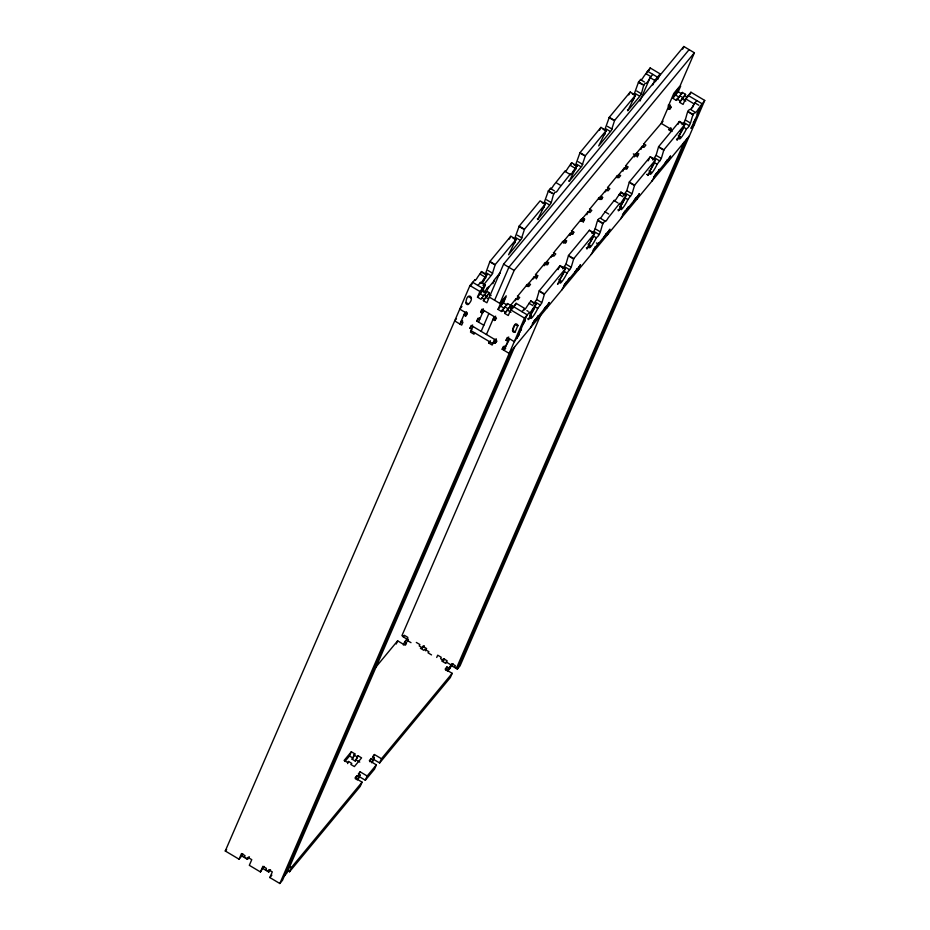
<?xml version="1.0" encoding="UTF-8"?>
<svg xmlns="http://www.w3.org/2000/svg" width="930" height="930" viewBox="0 0 930 930"><rect width="100%" height="100%" fill="white"/><g stroke="black" fill="none" stroke-linecap="round" stroke-linejoin="round"><path stroke-width="1.4" d="M474.928 280.372L474.963 279.639L469.952 285.568L225.269 850.985L239.056 859.204L242.439 855.123M480.206 283.511L479.834 283.162M565.045 171.55L565.149 170.888L553.629 185.326A4.139 0.593 -59.2 0 1 550.734 188.825L550.769 188.093L548.468 190.766L544.434 201.926L549.049 204.681M690.141 109.38C685.968 109.984 687.096 121.156 682.039 124.666M519.777 240.033L515.162 237.278L519.196 226.106L540.098 200.868L545.375 204.007L524.474 229.257L521.253 239.243L508.571 254.75L516.104 239.359L510.826 236.208L489.924 261.458L485.89 272.63L490.505 275.385M483.054 285.568L492.191 274.222L495.202 264.608L516.104 239.359M545.375 204.007L537.598 219.585L549.711 205.077C552.978 201.519 552.327 192.068 556.012 191.964A4.139 0.593 -59.2 0 0 558.907 188.476L570.357 173.968L570.323 174.689A4.139 0.593 -59.2 0 0 573.217 171.201L576.949 165.889L571.671 162.738L567.939 168.051A4.139 0.593 -59.2 0 1 565.184 171.678M533.378 304.18L536.691 299.507L539.214 290.834L560.116 265.596L565.394 268.735L557.558 284.313L560.72 280.686A7.242 1.023 -59.2 0 0 561.732 281.825A7.242 1.023 -59.2 0 0 567.021 273.071L571.113 267.584L573.764 258.633L594.665 233.383L589.388 230.245L568.486 255.494L565.963 264.155L562.65 268.84M609.894 131.211L605.267 128.456L609.301 117.285L630.215 92.047L635.492 95.186L614.591 120.435L611.37 130.421L598.688 145.929L606.221 130.537L600.943 127.387L580.029 152.636L575.996 163.808L580.622 166.563M565.394 268.735L544.492 293.985L541.841 302.924L537.749 308.423A7.242 1.023 -59.2 0 1 532.46 317.176A7.242 1.023 -59.2 0 1 531.449 316.037L529.682 314.991M576.902 165.993L569.102 181.455L581.866 166.133L585.319 155.787L606.221 130.537M591.922 233.488C596.99 229.943 595.828 218.794 600.036 218.201A4.139 0.593 -59.2 0 0 602.919 214.714L614.37 200.206L614.335 200.927A4.139 0.593 -59.2 0 0 617.229 197.439L620.961 192.115L626.239 195.265L618.404 210.843L621.566 207.216A7.242 1.023 -59.2 0 0 622.577 208.355A7.242 1.023 -59.2 0 0 627.866 199.601L631.958 194.114L634.609 185.163L655.511 159.914L650.233 156.775L629.331 182.013L626.808 190.685L623.495 195.37M657.708 79.527L660.149 73.877L650.175 67.937L643.746 76.516A4.139 0.593 -59.2 0 1 640.851 80.003L640.886 79.283L638.573 81.945L634.539 93.116L639.166 95.871M626.239 195.265L622.507 200.578A4.139 0.593 -59.2 0 1 619.613 204.077L619.647 203.345L608.197 217.853A4.139 0.593 -59.2 0 1 605.314 221.352C600.919 222.165 602.129 234.302 596.293 237.72A7.242 1.023 -59.2 0 1 591.003 246.473A7.242 1.023 -59.2 0 1 589.992 245.346L588.225 244.288M635.492 95.186L627.715 110.775L639.817 96.255C643.083 92.709 642.444 83.258 646.129 83.154A4.139 0.593 -59.2 0 0 649.024 79.654L650.861 76.632L646.896 74.272M652.767 160.018L656.08 155.333L658.603 146.673L679.505 121.423L684.782 124.574L676.947 140.139L680.109 136.524A7.242 1.023 -59.2 0 0 681.12 137.663A7.242 1.023 -59.2 0 0 686.41 128.898C692.234 125.48 691.037 113.344 695.419 112.53A4.139 0.593 -59.2 0 0 698.314 109.043L704.731 100.44L690.944 92.233L685.538 98.754L683.085 104.416L679.574 102.312L685.584 94.372L682.364 92.442L676.342 100.394L672.82 98.289L675.273 92.64L680.679 86.106L678.237 91.768L672.82 98.289M684.782 124.574L663.881 149.811L661.23 158.763L657.138 164.25A7.242 1.023 -59.2 0 1 651.849 173.003A7.242 1.023 -59.2 0 1 650.837 171.864L649.07 170.818M519.056 226.467L523.02 228.827M523.846 309.388L524.218 309.748A4.139 0.593 -59.2 0 0 527.112 306.261L530.844 300.936L536.122 304.087L528.287 319.653L531.449 316.037M594.665 233.383L586.83 248.961L589.992 245.346M655.464 160.018L647.675 175.491L650.837 171.864M548.421 190.859L553.745 193.905M629.285 182.117L634.609 185.163M471.51 284.94L472.661 282.302L482.624 288.242L480.182 293.903L483.705 295.996L484.309 294.589L486.681 295.996L486.076 297.414L488.413 298.809M465.965 302.459C466.732 291.02 475.881 297.147 468.604 304.029A1.558 1.139 39.6 0 1 466.825 304.308A1.558 1.139 39.6 0 1 465.965 302.459L468.604 304.029M465.035 312.271L459.943 324.059L462.605 320.838M465.453 314.282L466.523 311.841L463.814 315.107L465.57 316.154L467.081 314.34M465.047 315.398L466.174 312.794M465.57 316.154L467.244 312.782M668.1 106.59L673.808 93.395L680.121 85.781L694.396 52.789L683.829 46.5L503.607 264.143L486.89 302.773L483.368 300.681L489.389 292.741L487.018 291.322L480.996 299.262L477.474 297.17L479.927 291.509L485.332 284.987L480.694 282.22L477.939 285.452M477.474 297.17L482.879 290.637L485.332 284.987M239.056 859.204L241.509 853.554L245.02 855.647L244.416 857.065L247.636 858.983L248.252 857.565L251.763 859.669L249.321 865.319L260.435 871.945L264.12 866.423M471.708 329.29L469.952 328.244L471.173 325.419L496.388 340.45L495.167 343.275L493.412 342.228L496.109 338.962L494.888 341.787M241.765 855.937L242.742 853.682M487.308 290.021L488.82 286.475L483.716 292.648M487.018 291.322L486.402 292.729L482.879 290.637M483.368 300.681L489.389 292.741M472.928 326.465L470.487 332.115L474.009 334.219L474.614 332.8M483.809 325.244L476.765 321.048L477.997 318.223L479.752 319.269M484.204 310.969L482.403 313.143L480.647 312.096L481.868 309.26L495.946 317.653L494.714 320.478L492.958 319.432L495.667 316.165M492.865 283.743L494.83 279.221L499.933 273.06L498.957 275.315M478.531 322.094L483.623 310.318M241.475 855.774L247.357 859.274L248.275 857.158M481.159 331.371L488.901 313.457M494.609 300.262L508.884 267.282L689.107 49.65M486.437 334.509L494.179 316.607M694.396 52.789L514.162 270.432L499.887 303.413L506.199 295.798L502.444 303.482M498.003 309.399L500.456 303.75L505.862 297.216L503.409 302.878L498.003 309.399L501.526 311.503L504.839 306.819L508.071 308.748L507.454 310.155L510.977 312.259M503.153 300.483L500.712 306.133L504.223 308.237M501.526 311.503L507.548 303.552L510.768 305.482L504.746 313.422L508.268 315.514L510.721 309.864L516.127 303.331L524.683 308.435L521.951 311.69M494.632 339.404L492.191 345.053L488.669 342.949L489.273 341.543M260.435 871.945L262.888 866.295L266.41 868.388L265.794 869.806L268.166 871.224L268.782 869.806L272.292 871.898L269.851 877.56L279.825 883.5L282.522 880.233L511.907 350.157M507.548 303.552L506.931 304.97L503.409 302.878M504.746 313.422L510.768 305.482M511.581 308.283L512.5 306.168L510.744 305.11L516.15 298.588L517.905 299.634L519.707 297.461L517.359 296.066M515.232 300.704L516.15 298.588M263.039 868.62L268.735 872.026L269.654 869.899M512.442 308.865L513.418 306.598L527.229 314.828M516.627 299.53L518.58 295.008L527.601 284.127L526.613 286.394M515.139 305.598L516.127 303.331M527.38 286.533L528.763 283.348L534.169 276.826L535.924 277.872L537.726 275.699L535.389 274.292M704.731 100.44L689.456 135.792L509.21 353.423L502.165 349.227L503.397 346.402L505.153 347.448L509.605 339.148M507.803 341.322L506.048 340.275L507.269 337.439L514.325 341.659L519.161 334.475L518.254 335.567M533.25 278.942L534.169 276.826M534.645 277.768L536.61 273.246L545.619 262.365L544.155 265.759M509.047 338.508L503.955 350.285L505.734 348.146M536.354 278.872L537.726 275.699M545.41 264.771L546.782 261.586L552.188 255.053L553.955 256.11L555.756 253.925L553.408 252.53M279.825 883.5L524.497 318.083L529.542 312.166L529.496 312.887A4.139 0.593 -59.2 0 0 532.39 309.399L536.122 304.087M547.63 264.759L548.549 262.632L546.782 261.586M551.269 257.18L552.188 255.053M517.01 338.38L527.205 314.817M552.676 256.006L554.629 251.484L563.638 240.603M514.615 346.89L287.056 872.735L284.359 875.99M287.172 870.387L289.521 871.782L291.357 867.539L362.072 782.153L355.027 777.957L356.829 775.783L358.585 776.829L360.084 775.027L358.329 773.981L360.131 771.807L367.164 776.004L376.371 764.879L369.338 760.682L371.14 758.508L372.895 759.554L374.383 757.752L372.628 756.706L374.43 754.532L381.474 758.729L452.178 673.332L445.145 669.147L446.946 666.961L448.702 668.019L451.201 665.008L446.214 662.032L445.307 663.125L441.785 661.021L443.598 658.847M563.429 243.009L564.812 239.824L570.218 233.291L571.973 234.348L573.775 232.163L571.427 230.768M565.649 242.997L566.568 240.87L564.812 239.824M569.3 235.418L570.218 233.291M570.206 235.371L572.659 229.722L581.669 218.841L580.68 221.096M530.553 327.686L534.808 319.85L534.192 321.269M535.703 319.455L538.11 315.863L537.505 317.27M572.857 234.29L573.775 232.163M396.261 644.002L397.633 640.828L404.678 645.025L406.48 642.839L404.713 641.793L403.341 644.978M344.983 761.438L349.494 755.997L351.331 751.754L354.842 753.858L353.47 757.032M541.341 313.48L401.934 635.643L403.69 636.69L404.306 635.271L407.817 637.375L406.294 640.91M581.448 221.235L582.831 218.062L588.237 211.529L589.992 212.575L591.794 210.401L589.457 209.006M543.504 310.016L545.922 306.423L545.306 307.842M347.622 763.588L348.541 761.472L351.761 763.39L350.866 764.483L354.377 766.576L361.584 757.869L358.073 755.776L355.33 761.1L352.11 759.182L354.842 753.858M646.338 73.83L647.478 71.192L657.452 77.144L655.487 81.666M546.817 306.028L549.223 302.436L546.782 308.097M583.215 222.293L584.586 219.108L582.831 218.062M649.094 70.459L650.175 67.937M586.865 214.714L588.237 211.529M588.713 212.482L590.678 207.96L599.687 197.079L598.711 199.334M639.98 101.045L650.105 77.632L652.802 74.377M405.561 644.967L406.48 642.839M355.33 761.1L358.073 755.776M407.468 641.607L408.386 639.48L407.212 638.782L404.713 641.793M599.478 199.473L600.85 196.3L606.255 189.767L608.022 190.813L609.824 188.639L607.476 187.244M561.801 289.962L566.045 282.127L565.44 283.534M601.698 199.462L602.617 197.346L600.85 196.3M605.337 191.882L606.255 189.767M566.94 281.72L569.346 278.14L568.742 279.546M606.744 190.72L608.697 186.198L617.706 175.305L616.73 177.572M652.79 84.932L654.743 80.398L660.149 73.877M355.458 778.968L356.829 775.783M574.752 272.292L577.158 268.7L576.553 270.119M358.748 774.981L360.131 771.807M578.053 268.305L580.471 264.713L578.018 270.374L579.843 266.12L563.615 285.708M617.497 177.711L618.88 174.538L624.286 168.005L626.041 169.051L627.843 166.877L625.495 165.482M357.213 780.014L358.585 776.829M358.248 779.27L360.084 775.027M622.902 171.178L624.286 168.005M624.762 168.946L626.727 164.424L635.736 153.543L634.26 156.938M369.756 761.693L371.14 758.508M626.925 168.993L627.843 166.877M362.072 782.153L360.236 786.396L289.521 871.782M373.058 757.706L374.43 754.532M591.236 254.413L595.479 246.578L594.875 247.996M371.523 762.74L372.895 759.554M372.558 761.996L374.383 757.752M422.174 648.163L423.092 646.048M358.294 776.05L365.327 780.235L367.164 776.004M596.374 246.183L598.792 242.591L598.176 243.997L596.421 242.951M635.515 155.949L636.899 152.764L642.305 146.243L644.06 147.289L645.862 145.115L643.525 143.708M682.69 49.139L683.829 46.5M637.283 156.996L638.654 153.822L636.899 152.764M640.933 149.416L642.305 146.243M642.781 147.184L644.746 142.662L663.055 121.226M604.186 236.743L606.604 233.163L605.988 234.569M425.615 650.826L426.591 648.559L423.069 646.466M376.371 764.879L374.534 769.122L365.327 780.235M607.488 232.756L609.906 229.164L607.453 234.825M373.767 759.473L379.638 762.96L381.474 758.729M670.484 105.055L667.775 108.322L661.253 123.399L671.239 129.351L670.425 131.235M620.67 218.864L624.925 211.029L624.309 212.447M668.856 108.833L669.937 106.322M677.97 89.373L675.529 95.023L679.051 97.127L679.656 95.709L682.887 97.638L682.271 99.045L685.794 101.149M625.809 210.633L628.227 207.041L627.611 208.46M667.775 108.322L669.542 109.368L670.763 106.543L668.298 105.078M633.621 201.206L636.039 197.613L635.423 199.02M436.728 657.452L437.704 655.185L441.227 657.278L440.611 658.696L442.982 660.114L443.598 658.696L447.121 660.788L446.133 663.055M636.922 197.207L639.34 193.614L636.887 199.276M682.364 92.442L681.748 93.86L678.237 91.768M670.112 129.735L670.937 127.852L669.158 130.049M679.574 102.312L685.584 94.372M443.564 660.916L444.482 658.789M687.258 97.755L688.235 95.488L702.045 103.718L691.827 127.271M651.907 181.141L656.162 173.306L655.545 174.724M689.967 94.488L690.944 92.233M657.057 172.91L659.463 169.318L658.859 170.725M445.563 670.146L446.946 666.961M664.857 163.471L667.275 159.89L666.659 161.297M668.17 159.483L670.577 155.891L668.135 161.553M447.33 671.193L448.702 668.019M692.408 107.752L694.094 103.858L696.791 100.591M453.038 663.718L447.702 671.251M452.178 673.332L450.341 677.575L379.638 762.96M448.155 668.531L449.364 669.24L451.806 663.59L455.328 665.682L454.712 667.101L456.479 668.147L684.027 142.313M451.108 665.415L457.339 669.123L686.735 139.047M689.432 135.78L460.048 665.857L457.339 669.123M482.275 283.58L486.832 274.71L481.554 271.56L480.101 274.42M510.779 236.313L509.373 239.068M571.671 162.738L570.218 165.598M600.943 127.387L599.49 130.247M530.844 300.936L534.599 303.75M630.215 92.047L628.761 94.895M560.116 265.596L558.047 269.654M589.388 230.245L593.142 233.058M620.961 192.115L619.508 194.975M650.233 156.775L653.976 159.576M679.458 121.528L678.051 124.283M648.152 160.832L649.396 158.425M486.832 274.71L483.1 280.023A4.139 0.593 -59.2 0 1 480.682 283.418M481.554 271.56L477.822 276.873A4.139 0.593 -59.2 0 1 475.067 280.5M461.919 306.516L459.757 309.132L466.802 313.329M483.123 280.732L485.82 277.466A7.242 1.023 -59.2 0 1 485.623 277.931M513.29 244.299L515.092 242.114A7.242 1.023 -59.2 0 1 514.65 243.079M541.667 210.029L544.364 206.774A7.242 1.023 -59.2 0 1 544.166 207.227M573.229 171.911L575.937 168.644A7.242 1.023 -59.2 0 1 575.728 169.109M603.407 135.478L605.209 133.304A7.242 1.023 -59.2 0 1 604.767 134.257M631.772 101.219L634.481 97.952A7.242 1.023 -59.2 0 1 634.272 98.406M456.467 318.734L454.665 320.908L461.699 325.105L462.919 322.28L461.164 321.222M480.647 312.096L483.344 308.83M469.952 328.244L472.649 324.977M476.765 321.048L479.473 317.781M676.342 100.394L679.051 97.127M494.714 320.478L496.515 318.304M669.542 109.368L671.344 107.194M510.698 308.342L512.5 306.168M548.549 262.632L546.747 264.818L544.399 263.411M566.568 240.87L564.766 243.044L562.418 241.649M584.586 219.108L582.784 221.282L580.436 219.887M602.617 197.346L600.815 199.52L598.467 198.125M638.654 153.822L636.852 155.996L633.33 153.892M488.669 342.949L490.47 340.775M496.399 339.287L492.795 343.635L471.092 330.708M495.167 343.275L496.969 341.101M506.048 340.275L508.745 337.009M532.413 310.108L535.11 306.842L537.749 308.423M562.58 273.676L564.382 271.502L567.021 273.071M590.957 239.417L593.654 236.15L596.293 237.72M622.53 201.287L625.227 198.032L627.866 199.601M651.802 165.947L654.499 162.68L657.138 164.25M680.167 131.688L683.771 127.329L686.41 128.898M524.369 321.431L525.276 320.339L523.148 324.256M699.197 110.321L697.07 114.239L697.965 113.146M502.165 349.227L504.874 345.96M520.602 330.15L521.498 329.057L519.382 332.975M695.419 119.04L693.292 122.946L694.198 121.865M693.071 124.457L690.955 128.375L694.559 124.016M532.379 323.431L548.607 303.843M593.073 250.17L609.29 230.582M622.496 214.609L638.712 195.021M653.732 176.886L669.949 157.298M375.592 667.438L397.633 640.828M225.269 850.985L226.629 849.357M403.469 635.794L402.795 636.62L407.387 639.352M408.386 639.48L407.48 640.572L411.002 642.665M247.357 859.274L249.438 856.809M424.254 645.699L422.452 647.873L419.232 645.955L419.849 644.537L416.326 642.444M351.331 751.754L344.112 760.461L347.634 762.554L348.541 761.472M352.11 759.182L353.005 758.09L349.494 755.997M268.735 872.026L270.537 869.841M269.851 877.56L271.874 875.107M456.479 668.147L459.176 664.88M503.688 264.19L514.162 270.432M684.98 95.778L687.328 97.185M698.825 105.23L694.873 102.87L693.036 105.892A4.139 0.593 -59.2 0 1 690.618 109.298M650.105 77.632L654.743 80.398M685.538 98.754L694.094 103.858M676.959 98.975L680.179 100.905M640.479 79.643L644.432 82.003M691.095 109.81L695.047 112.17M638.573 81.945L643.862 85.083M687.875 111.321L693.152 114.471M638.445 82.305L642.398 84.665M689.049 112.472L693.013 114.832M636.713 91.001L641.34 93.756M685.352 119.993L689.967 122.748M684.492 122.888L689.118 125.643M632.307 93.872L635.283 95.639M679.295 121.877L683.248 124.236M668.554 129.375L672.065 131.479M678.342 135.478L680.109 136.524M676.447 139.07L677.11 139.465M627.448 110.007L628.11 110.403M609.301 117.285L614.591 120.435M658.603 146.673L663.881 149.811M609.173 117.645L613.126 120.005M659.777 147.812L663.741 150.172M607.441 126.352L612.068 129.107M656.08 155.333L660.695 158.088M655.22 158.24L659.847 160.983M603.035 129.224L606.011 130.991M647.175 174.41L647.838 174.805M646.803 174.352L647.466 174.735M618.88 174.538L620.636 175.584L618.834 177.758L616.485 176.363M580.029 152.636L585.319 155.787M579.902 152.997L583.854 155.356M630.505 183.164L634.469 185.523M578.169 161.704L582.796 164.459M626.808 190.685L631.423 193.44M625.948 193.58L630.575 196.335M573.764 164.564L576.74 166.331M620.752 192.568L624.704 194.928M571.09 165.819L575.042 168.179M619.066 194.417L623.019 196.776M565.986 171.98L569.951 174.34M613.963 200.566L617.927 202.926M619.798 206.169L621.566 207.216M617.904 209.762L618.566 210.157M568.904 180.711L569.567 181.106M556.779 183.094L560.744 185.454M604.756 211.691L608.72 214.051M550.362 188.465L554.327 190.824M600.978 218.631L604.942 220.991M597.758 220.143L603.035 223.281M548.328 191.115L552.292 193.475M598.943 221.282L602.896 223.642M546.608 199.822L551.223 202.577M595.235 228.815L599.85 231.558M594.386 231.71L599.001 234.453M542.202 202.694L545.166 204.46M586.342 247.892L586.993 248.275M537.331 218.829L537.993 219.224M519.196 226.106L524.474 229.257M568.486 255.494L573.764 258.633M569.672 256.634L573.624 258.993M517.336 235.174L521.951 237.929M565.963 264.155L570.578 266.91M565.115 267.05L569.73 269.805M512.93 238.034L515.894 239.812M559.907 266.038L563.871 268.398M558.953 279.639L560.72 280.686M528.763 283.348L530.519 284.394L528.717 286.58L526.368 285.173M489.924 261.458L495.202 264.608M539.214 290.834L544.492 293.985M489.785 261.818L493.749 264.178M540.4 291.985L544.352 294.345M488.064 270.514L492.679 273.269M536.691 299.507L541.307 302.262M535.843 302.401L540.458 305.156M482.658 272.792L486.623 275.152M480.973 274.641L484.937 277.001M528.949 303.238L532.902 305.598M526.903 310.597L528.217 311.376M488.773 294.147L491.121 295.542M510.151 306.888L512.5 308.295M527.798 318.583L528.449 318.978M469.952 285.568L479.927 291.509M489.331 297.123L500.456 303.75M510.721 309.864L524.497 318.083M481.612 297.856L483.984 299.262M502.13 310.085L505.362 312.003M468.511 296.565L471.15 298.135M517.812 325.942L515.174 324.372L512.616 330.266A1.558 1.139 39.6 0 0 513.453 332.091A1.558 1.139 39.6 0 0 515.232 331.824M420.406 648.28L423.929 650.372L424.824 649.291L428.904 651.721L428.009 652.813L431.532 654.906M353.946 754.939L357.167 756.869M356.237 760.019L359.759 762.112M289.009 866.144L291.357 867.539M535.11 306.842A7.242 1.023 -59.2 0 1 530.426 314.828M564.382 271.502A7.242 1.023 -59.2 0 1 559.383 279.895M593.654 236.15A7.242 1.023 -59.2 0 1 588.365 244.904M625.227 198.032A7.242 1.023 -59.2 0 1 619.938 206.786M654.499 162.68A7.242 1.023 -59.2 0 1 649.5 171.073M683.771 127.329A7.242 1.023 -59.2 0 1 678.481 136.082M486.762 288.161A1.558 1.035 23.4 0 0 488.227 287.905L494.225 280.651A1.558 1.035 23.4 0 0 494.318 279.837M517.905 325.361L515.255 331.836L512.616 330.266C512.709 327.883 515.534 320.78 517.905 325.361"/></g></svg>
